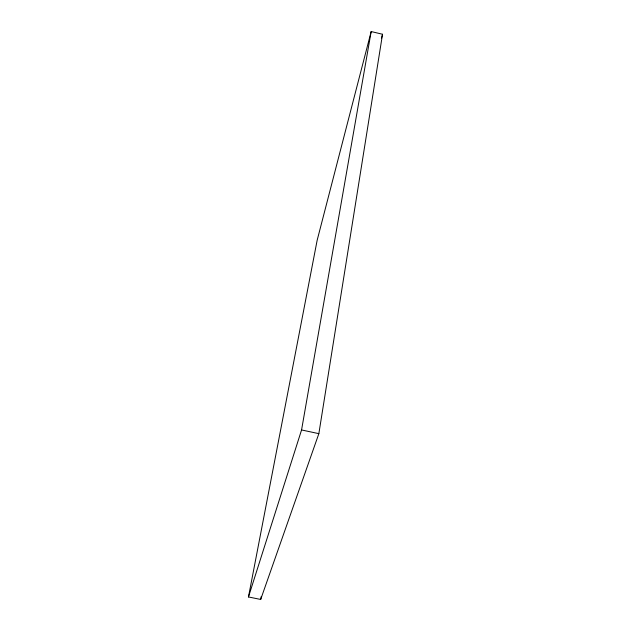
<?xml version="1.0" encoding="UTF-8"?>
<svg xmlns="http://www.w3.org/2000/svg" width="631" height="631" viewBox="0 0 631 631"><rect width="100%" height="100%" fill="white"/><g stroke="black" fill="none" stroke-linecap="round" stroke-linejoin="round"><path stroke-width="0.95" d="M318.852 433.655L382.536 34.255L371.17 31.55L317.141 240.356L248.464 596.958L260.682 599.45L318.852 433.655L301.563 429.956L248.464 596.958M301.563 429.956L371.17 31.55M260.682 599.45L261.218 596.547M381.51 38.057L382.536 34.255"/></g></svg>
